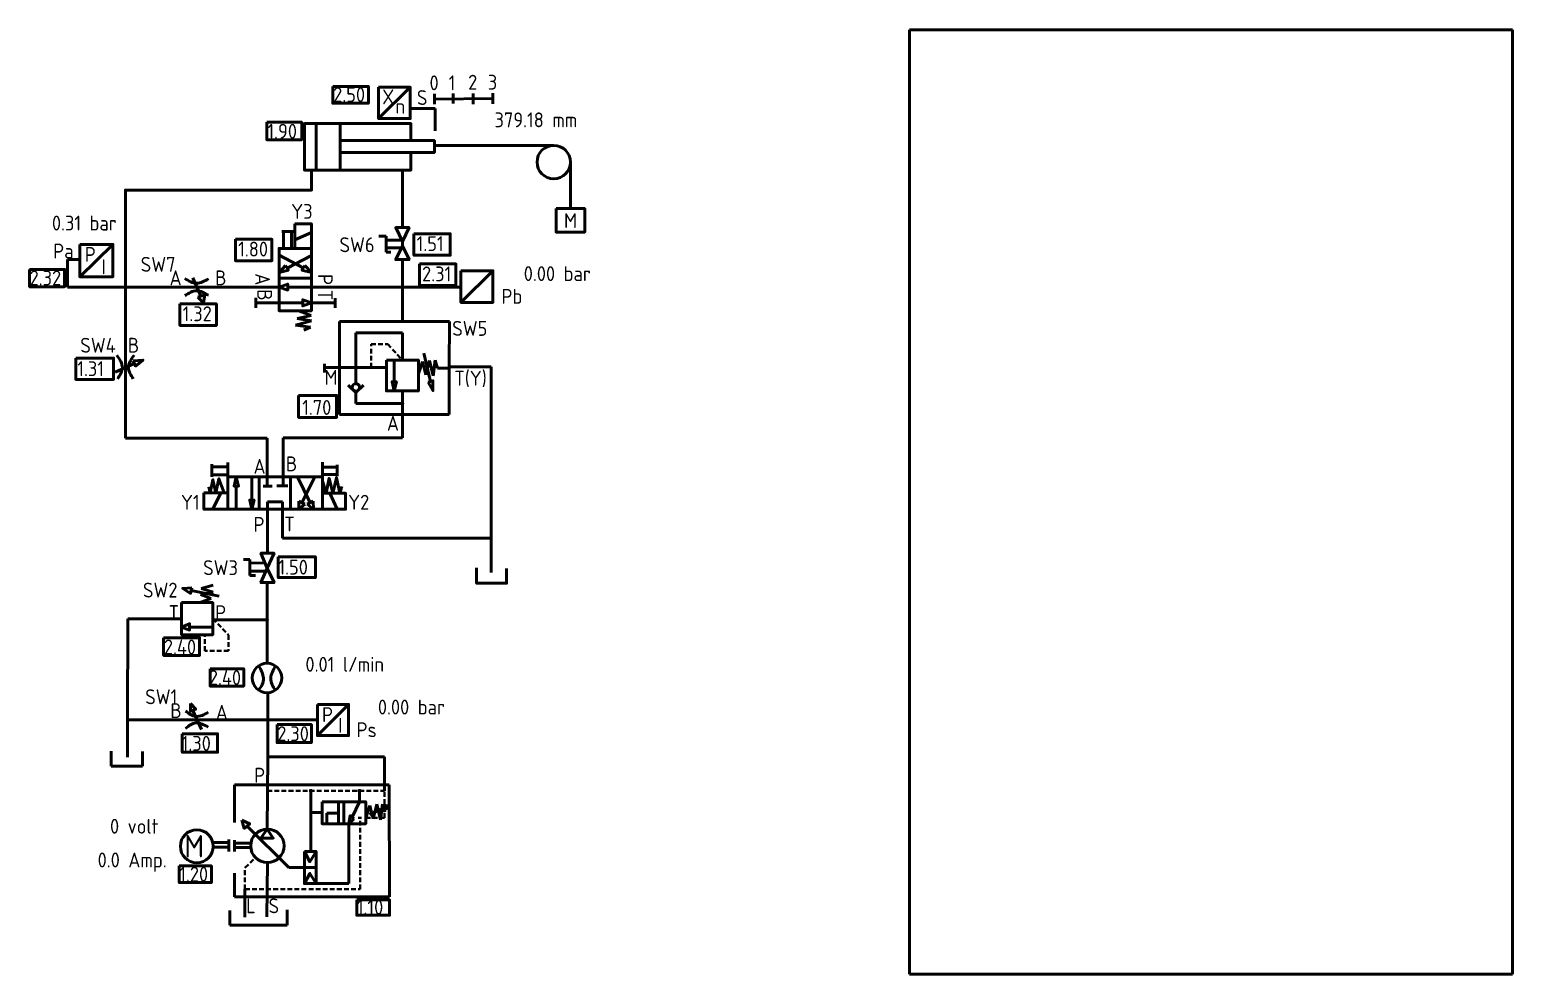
# Model space of a CAD drawing. Header units: millimetres. Extents: x 701 to 3045, y -109 to 653.
# Drawn here: x 1847 to 3045, y -109 to 653 of the extents above; entities that cross this region are included whole.
import ezdxf

# ---------------------------------------------------------------- set-up
doc = ezdxf.new("R2010")
doc.units = ezdxf.units.MM
doc.linetypes.add('DASHED', pattern=[19.05, 12.7, -6.35])
doc.layers.add('03 RETORNO A TANQUE', color=5, linetype='DASHED', lineweight=40)
doc.layers.add('G-Text', color=2, linetype='Continuous', lineweight=50)
doc.styles.add('ACISOTS', font='isocp.shx')
picture_1 = doc.add_image_def('image1.jpg', size_in_pixel=(2396, 3752))

msp = doc.modelspace()

# ---------------------------------------------------------------- linework, layer by layer
at = {"layer": '03 RETORNO A TANQUE', "ltscale": 0.3}
for p, q in [((2039.3, 39.1), (2133.8, 39.1)), ((2133.8, 17.2), (2133.8, 39.1)), ((2112.5, 17.3), (2115.2, 17.3)), ((2114.1, -40.3), (2114.1, 17.2)), ((2118.7, 17.2), (2133.8, 17.2)), ((2021.2, -23.1), (2029.7, -14.7)), ((2021.2, -40.3), (2021.2, -23.1)), ((2021.2, -40.3), (2114.1, -40.3))]:
    msp.add_line(p, q, dxfattribs=at)
for points in [[(2123, 380.7), (2123, 399.6), (2136.5, 399.6), (2148.3, 386.7)], [(1995.2, 178), (2008, 164.8), (2008, 152), (1988.8, 152), (1988.8, 165)]]:
    msp.add_lwpolyline(points, dxfattribs=at)
at = {"layer": 'G-Text'}
for p, q in [((2129.1, 581.7), (2154.6, 606.9)), ((2174.1, 593.2), (2174.1, 601.6)), ((2189.4, 602), (2189.4, 593.8)), ((2205.5, 601.9), (2205.5, 593.2)), ((2221.2, 602.1), (2221.2, 593.6)), ((2154.6, 589.8), (2174.8, 589.8)), ((2174.1, 597.4), (2221.2, 597.8)), ((2174.8, 589.8), (2174.8, 571.8)), ((2270.5, 559.9), (2174.2, 559.9)), ((2148.3, 493.7), (2148.3, 540.1)), ((2284, 546.5), (2284, 509)), ((1887.8, 454), (1914.6, 480.1)), ((2051, 490.4), (2060.4, 490.4)), ((2061.4, 483.8), (2074.9, 489.8)), ((2129.4, 486.8), (2135.1, 486.8)), ((2135.1, 486.8), (2135.1, 473.9)), ((2135.1, 483.5), (2147.8, 483.5)), ((2148.3, 478.9), (2148.3, 482.5)), ((1878, 445.7), (1878, 467.9)), ((1878, 467.9), (1887.8, 467.9)), ((2048.7, 471.5), (2068.3, 461.1)), ((2074.9, 471.1), (2055.3, 461)), ((2135.1, 477.3), (2147.5, 477.3)), ((2135.1, 473.9), (2139, 473.9)), ((2221.4, 458.9), (2195.5, 433.3)), ((1924.7, 445.7), (1878, 445.7)), ((1924.7, 323.6), (1924.7, 445.7)), ((1924.7, 445.7), (2048.7, 445.7)), ((1979.1, 453.2), (1985.6, 438.3)), ((2055.7, 445.7), (2195.5, 445.7)), ((2030, 432.9), (2030, 437)), ((2067.9, 432.9), (2030, 432.9)), ((2030, 432.9), (2030, 428.8)), ((2074.9, 432.9), (2093.9, 432.9)), ((2093.9, 432.9), (2093.9, 436.8)), ((2093.9, 432.9), (2093.9, 429)), ((2074.6, 422.7), (2063.4, 420.4)), ((2063.4, 420.4), (2074.9, 418.3)), ((2064.3, 426.5), (2074.6, 422.7)), ((2074.9, 418.3), (2062.1, 415)), ((2062.1, 415), (2074.2, 413.4)), ((2074.2, 413.4), (2068.7, 411)), ((2097.6, 342.7), (2097.6, 417.9)), ((2097.6, 417.9), (2186.4, 417.9)), ((2110.8, 367.7), (2110.8, 408.6)), ((2110.8, 408.6), (2148.3, 408.6)), ((2148.3, 408.6), (2148.3, 386.7)), ((2186.4, 417.9), (2186.1, 381.2)), ((1916.4, 377.1), (1932, 383.9)), ((2141.7, 369.2), (2141.7, 386.7)), ((2161.2, 375.6), (2164.5, 385.5)), ((2164.5, 385.5), (2167.1, 374.8)), ((2165.5, 392.3), (2171.1, 369.4)), ((2167.1, 374.8), (2170.2, 386.5)), ((2170.2, 386.5), (2173.1, 373.9)), ((2173.1, 373.9), (2174.7, 386.7)), ((2174.7, 386.7), (2176.7, 380.2)), ((2176.7, 380.2), (2186.1, 380.2)), ((2220.1, 381.2), (2186.1, 381.2)), ((2186.1, 381.2), (2186.1, 342.7)), ((2220.1, 243), (2220.1, 381.2)), ((2110.8, 360.6), (2104.5, 366.4)), ((2110.8, 360.6), (2117, 366.4)), ((2110.8, 351.7), (2110.8, 360.6)), ((2148.3, 342.7), (2148.3, 361.8)), ((2148.3, 351.7), (2110.8, 351.7)), ((2186.1, 342.7), (2097.6, 342.7)), ((2148.3, 324), (2148.3, 342.7)), ((2039, 323.6), (1924.7, 323.6)), ((2039, 285.1), (2039, 323.6)), ((2052, 285.3), (2052, 324)), ((2052, 324), (2148.3, 324)), ((1994.5, 292.4), (1994.5, 302.8)), ((2007.4, 292.5), (2007.4, 304.1)), ((2083.9, 292.5), (2083.9, 304.3)), ((2095.6, 293), (2095.6, 302.3)), ((2026.8, 273.8), (2026.8, 292.5)), ((2032.6, 266.4), (2032.6, 292.5)), ((2057.9, 266.4), (2057.9, 292.5)), ((2063.6, 292.5), (2073.9, 271.6)), ((2077.5, 292.5), (2067.2, 271.6)), ((1995.2, 266.4), (2001.7, 279.7)), ((2014.2, 266.4), (2014.2, 285.1)), ((2035.9, 285.1), (2043.1, 285.1)), ((2046.8, 285.3), (2055.8, 285.3)), ((2095.6, 266.4), (2089.6, 279.2)), ((2039.4, 230.8), (2039.4, 272.3)), ((2039.4, 272.3), (2051.5, 272.3)), ((2051.5, 272.3), (2051.5, 243)), ((2069.6, 270.4), (2064.8, 272.8)), ((2071.5, 270.4), (2076.3, 272.8)), ((2051.5, 243), (2220.1, 243)), ((2220.1, 243), (2220.1, 215.2)), ((2020.1, 225.9), (2025.1, 225.9)), ((2025.1, 225.9), (2025.1, 212.9)), ((2025.1, 222.9), (2037.3, 223)), ((2036.9, 216.4), (2025.1, 216.4)), ((1985.8, 202.5), (1995.4, 205.1)), ((2025.1, 212.9), (2029.8, 212.9)), ((2039, 177), (2039, 207.1)), ((2000.3, 196.1), (1977.8, 200.7)), ((1984.8, 191), (1994, 194.4)), ((1985.2, 197.5), (1995.4, 199.3)), ((1994, 194.4), (1985.2, 197.5)), ((1995.4, 199.3), (1985.8, 202.5)), ((1926.5, 178), (1926.4, 96.5)), ((1970, 178), (1926.5, 178)), ((1995.2, 171.3), (1976.5, 171.3)), ((2039, 177), (1995.2, 177)), ((2039, 142.1), (2039, 177)), ((2039.6, 96.5), (2039.6, 118.3)), ((2104.9, 108.8), (2079.7, 83.7)), ((2039.6, 96.5), (1926.4, 96.5)), ((1926.4, 96.5), (1926.4, 66.2)), ((1986.1, 88.5), (1979, 104)), ((2039.6, 66.6), (2039.6, 96.5)), ((2039.6, 96.5), (2079.7, 96.5)), ((1913.2, 71.2), (1913.2, 58.9)), ((1938.5, 58.9), (1938.5, 70.8)), ((2039.6, 66.6), (2039.1, 8.2)), ((2133.8, 66.6), (2039.6, 66.6)), ((2133.8, 66.6), (2133.8, 39.1)), ((1913.2, 58.9), (1938.5, 58.9)), ((2137.5, 44), (2012.8, 44)), ((2012.8, 44), (2012.8, 13.4)), ((2074.3, 39.1), (2074.3, -9.8)), ((2113.6, 39.1), (2113.8, 30.3)), ((2137.9, -46.4), (2137.5, 44)), ((2096.6, 12.5), (2096.6, 30.3)), ((2101.1, 12.5), (2101.1, 30.3)), ((2107.7, 17.8), (2113.8, 30.3)), ((2118.7, 17.2), (2122, 27.2)), ((2121.7, 19.9), (2134.8, 25.9)), ((2122, 27.2), (2124.6, 16.5)), ((2124.6, 16.5), (2127.7, 28.2)), ((2127.7, 28.2), (2130.6, 15.6)), ((2130.6, 15.6), (2132.2, 28.3)), ((2132.2, 28.3), (2134.2, 21.9)), ((2087.3, 12.5), (2087.3, 21)), ((2087.3, 21), (2096.6, 21)), ((2105, -35.8), (2105, 12.5)), ((2022.9, 10.7), (2056.5, -22.8)), ((1995.3, -2.7), (2008.2, -2.7)), ((2008.2, -6.4), (1995.6, -6.4)), ((2008.2, -0.1), (2008.2, -9.8)), ((2012.8, -0.6), (2012.8, -10)), ((2012.8, -3.2), (2026, -3.2)), ((2012.8, -6.6), (2025.9, -6.6)), ((2038.9, -62.5), (2039.3, -18.7)), ((2056.5, -22.8), (2069.2, -22.8)), ((2069.2, -22.8), (2078.6, -22.8)), ((2012.7, -27.3), (2012.7, -46.4)), ((2078.3, -35.8), (2105, -35.8)), ((2012.7, -46.4), (2137.9, -46.4)), ((2021.2, -62.9), (2021.2, -40.3)), ((2008.9, -57.6), (2008.9, -69.4)), ((2055.2, -69.4), (2055.2, -56.9)), ((2008.9, -69.4), (2055.2, -69.4))]:
    msp.add_line(p, q, dxfattribs=at)
for points in [[(2092.1, 607.6), (2120.9, 607.6), (2120.9, 594), (2092.1, 594)], [(2129.1, 606.9), (2154.6, 606.9), (2154.6, 581.7), (2129.1, 581.7)], [(2038.8, 578.7), (2067.1, 578.7), (2067.1, 564.6), (2038.8, 564.6)], [(2078.8, 577.6), (2098, 577.6), (2098, 540.1), (2078.8, 540.1)], [(2098, 563.9), (2174.2, 563.9), (2174.2, 554.3), (2098, 554.3)], [(2075, 524), (2075, 524), (2075, 540.1), (2075, 540.1)], [(1924.7, 445.7), (1924.7, 445.7), (1924.7, 524), (1924.7, 524)], [(1924.7, 524), (2075, 524), (2075, 524), (1924.7, 524)], [(2272.4, 509), (2295.6, 509), (2295.6, 490.1), (2272.4, 490.1)], [(2061.4, 496.8), (2074.9, 496.8), (2074.9, 476.8), (2061.4, 476.8)], [(1887.8, 480.1), (1914.6, 480.1), (1914.6, 454), (1887.8, 454)], [(2013.5, 484.3), (2043, 484.3), (2043, 466.9), (2013.5, 466.9)], [(2052.3, 490.4), (2058.8, 490.4), (2058.8, 476.8), (2052.3, 476.8)], [(2157.6, 488.7), (2187, 488.7), (2187, 471.3), (2157.6, 471.3)], [(2048.7, 452.9), (2074.9, 452.9), (2074.9, 476.8), (2048.7, 476.8)], [(1847.3, 459.9), (1875.5, 459.9), (1875.5, 445.9), (1847.3, 445.9)], [(2162.1, 464.3), (2191.5, 464.3), (2191.5, 446.9), (2162.1, 446.9)], [(2195.5, 458.9), (2221.4, 458.9), (2221.4, 433.3), (2195.5, 433.3)], [(2048.7, 452.9), (2074.9, 452.9), (2074.9, 426.5), (2048.7, 426.5)], [(2055.7, 445.7), (2055.7, 448.1), (2048.7, 445.7), (2055.7, 443.2)], [(1968.7, 432.1), (1998.1, 432.1), (1998.1, 414.7), (1968.7, 414.7)], [(2067.9, 432.9), (2067.9, 435.4), (2074.9, 432.9), (2067.9, 430.4)], [(1884.5, 388.4), (1915.1, 388.4), (1915.1, 371.1), (1884.5, 371.1)], [(2135.4, 386.7), (2161.2, 386.7), (2161.2, 361.8), (2135.4, 361.8)], [(2141.7, 361.8), (2143.5, 369.2), (2141.7, 369.2), (2140, 369.2)], [(2064.5, 358.2), (2095.1, 358.2), (2095.1, 340.5), (2064.5, 340.5)], [(1994.5, 300.7), (2007.4, 300.7), (2007.4, 294.2), (1994.5, 294.2)], [(2083.9, 300.4), (2095.6, 300.4), (2095.6, 294.5), (2083.9, 294.5)], [(2007.4, 292.5), (2083.9, 292.5), (2083.9, 266.4), (2007.4, 266.4)], [(2014.2, 292.5), (2012.4, 285.1), (2014.2, 285.1), (2016, 285.1)], [(1988, 279.7), (2007.4, 279.7), (2007.4, 266.4), (1988, 266.4)], [(2083.9, 266.4), (2102.4, 266.4), (2102.4, 279.2), (2083.9, 279.2)], [(2026.8, 266.4), (2028.5, 273.8), (2026.8, 273.8), (2025, 273.8)], [(2048.1, 228), (2078.1, 228), (2078.1, 211.2), (2048.1, 211.2)], [(1970, 191), (1995.2, 191), (1995.2, 165), (1970, 165)], [(1955.4, 162.7), (1984.5, 162.7), (1984.5, 148.4), (1955.4, 148.4)], [(1993, 137.6), (2020.2, 137.6), (2020.2, 123.6), (1993, 123.6)], [(2079.7, 108.8), (2104.9, 108.8), (2104.9, 83.7), (2079.7, 83.7)], [(1970.5, 85.1), (1999.1, 85.1), (1999.1, 70.2), (1970.5, 70.2)], [(2047.1, 92.5), (2074.9, 92.5), (2074.9, 78), (2047.1, 78)], [(2083.5, 30.3), (2118.7, 30.3), (2118.7, 12.5), (2083.5, 12.5)], [(2074.3, 21.7), (2083.5, 21.7), (2083.5, 21.7), (2074.3, 21.7)], [(2069.2, -9.8), (2078.6, -9.8), (2078.6, -35.8), (2069.2, -35.8)], [(1968.1, -21.5), (1994.1, -21.5), (1994.1, -35), (1968.1, -35)], [(2111.5, -48.9), (2137.9, -48.9), (2137.9, -61.3), (2111.5, -61.3)]]:
    msp.add_lwpolyline(points, close=True, dxfattribs=at)
for points in [[(2155.2, 554.3), (2155.2, 540.1), (2069.2, 540.1), (2069.2, 577.6), (2155.2, 577.6), (2155.2, 563.9)], [(2148.3, 482.5), (2142.9, 493.7), (2148.3, 493.7)], [(2148.3, 482.5), (2153.7, 493.7), (2148.3, 493.7)], [(2148.3, 478.9), (2142.9, 467.8), (2148.3, 467.8)], [(2148.3, 478.9), (2153.7, 467.8), (2148.3, 467.8)], [(2148.3, 417.9), (2148.3, 467.8)], [(2054, 463.1), (2056.3, 459.4), (2048.7, 457.5), (2054, 463.1)], [(2069.5, 463.1), (2067.2, 459.4), (2074.9, 457.5), (2069.5, 463.1)], [(1983, 437.4), (1988.9, 439.5), (1987.6, 433), (1983, 437.4)], [(1931, 386.2), (1932.9, 381.9), (1938.8, 386.8), (1931, 386.2)], [(2085.3, 383.7), (2085.3, 376.7)], [(2085.3, 380.7), (2135.4, 380.7)], [(2169, 368.8), (2173, 370.1), (2173, 362.1), (2169, 368.8)], [(1992, 284.4), (1993.2, 279.7), (1995.3, 290.2), (1997.7, 279.7), (2000.2, 291), (2004.4, 279.7)], [(2083.9, 289.4), (2086.8, 279.2), (2089.1, 291.3), (2092.2, 279.2), (2095, 291.8), (2097.8, 279.2), (2099.4, 284.6)], [(2064.8, 272.8), (2064.6, 266.4)], [(2069.6, 270.4), (2064.6, 266.4)], [(2071.5, 270.4), (2076.5, 266.4)], [(2076.3, 272.8), (2076.5, 266.4)], [(2039, 218.9), (2034.1, 230.8), (2044.7, 230.8), (2039, 218.9)], [(2039, 218.9), (2034.1, 207.1), (2044.7, 207.1), (2039, 218.9)], [(2208.2, 219), (2208.2, 206.6), (2232.5, 206.6), (2232.5, 218.6)], [(1978.3, 202.9), (1977.3, 198.4), (1970.9, 202.4), (1978.3, 202.9)], [(1976.5, 171.3), (1976.5, 173.9), (1970, 171.3)], [(1976.5, 171.3), (1976.5, 168.8), (1970, 171.3)], [(1977.3, 109.7), (1977.3, 103.3), (1981.4, 105), (1977.3, 109.7)], [(2134.8, 25.9), (2134.1, 27.4), (2136.8, 26.8)], [(2134.8, 25.9), (2135.4, 24.5), (2136.8, 26.8)], [(2018.7, 15.5), (2020.6, 8.8), (2025.1, 12.5), (2018.7, 15.5)], [(2109.2, 16.6), (2106.2, 19.1), (2105, 12.5), (2109.2, 16.6)], [(2039.1, 8.2), (2034.1, 1), (2044, 1), (2039.1, 8.2)], [(2069.2, -9.8), (2073.6, -18.1), (2078.6, -9.8), (2069.2, -9.8)], [(2069.2, -35.8), (2073.6, -27.6), (2078.6, -35.8), (2069.2, -35.8)]]:
    msp.add_lwpolyline(points, dxfattribs=at)
for centre, radius in [((2270.5, 546.5), 13.5), ((1924.7, 445.7), 0.417), ((2148.3, 445.7), 0.417), ((2110.8, 364.7), 3), ((2148.3, 351.7), 0.417), ((2039, 177), 0.417), ((2039, 130.2), 11.9), ((2039.3, 44), 0.417), ((2074.3, 39.1), 0.417), ((2113.6, 39.1), 0.417), ((1982.3, -5.7), 13.3), ((2039.3, -5.3), 13.5)]:
    msp.add_circle(centre, radius, dxfattribs=at)
for points in [[(1972.6, 452.5), (1982.1, 448.7), (1991.7, 452.3)], [(1972.6, 438.8), (1982.1, 442.7), (1991.7, 439.1)], [(1917.8, 390.7), (1922.2, 380.7), (1918.3, 371.5)], [(1931.6, 390.7), (1927.1, 380.7), (1931, 371.5)], [(1973.1, 103.5), (1981.6, 99.1), (1991.6, 102.5)], [(1973.1, 89.5), (1981.6, 93.9), (1991.6, 90.5)]]:
    msp.add_spline(points, degree=3, dxfattribs=at)
for points in [[(2032.2, 140), (2034.1, 136.7), (2037.8, 130.4), (2034.6, 122.9), (2032.1, 120.5)], [(2045.9, 140), (2044, 136.7), (2040.3, 130.4), (2043.5, 122.9), (2046, 120.5)]]:
    msp.add_open_spline(points, degree=3, knots=[0, 0, 0, 0, 10.720911, 20.99242, 20.99242, 20.99242, 20.99242], dxfattribs=at)

# ---------------------------------------------------------------- texts
at = {"layer": 'G-Text', "color": 5, "style": 'ACISOTS'}
for s, height, p in [('0', 12, (2170.2, 604.5)), ('1', 12, (2185.7, 604.5)), ('2', 12, (2201.4, 605)), ('3', 12, (2217.3, 605)), ('2.50', 12, (2092.4, 595)), ('X', 12, (2132, 593.2)), ('S', 12, (2160, 592.6)), ('n', 12, (2142.8, 585.6)), ('379.18 mm', 12, (2222.7, 574.6)), ('1.90', 12, (2039.3, 565.4)), ('0.31 bar', 12, (1865.3, 491.3)), ('Y3', 12, (2058.5, 500.7)), ('M', 12, (2278.8, 493.3)), ('Pa', 12, (1866.3, 468.7)), ('1.80', 12, (2015.7, 470.3)), ('SW6', 12, (2097.5, 473.8)), ('1.51', 12, (2159.8, 474.7)), ('P', 12, (1891.8, 466)), ('I', 12, (1905.3, 456)), ('SW7', 12, (1937, 458)), ('2.32', 12, (1847.3, 447)), ('A', 12, (1960.3, 447.1)), ('B', 12, (1997.1, 447.1)), ('2.31', 12, (2164.2, 450.3)), ('0.00 bar', 12, (2246.3, 450.5)), ('Pb', 12, (2228.3, 432.2)), ('1.32', 12, (1970.9, 418.1)), ('SW5', 12, (2188.5, 406.3)), ('SW4', 12, (1888.2, 392.7)), ('B', 12, (1926.6, 392.7)), ('1.31', 12, (1885.8, 373.8)), ('M', 12, (2085.4, 366.8)), ('T(Y)', 12, (2190.2, 366.1)), ('1.70', 12, (2067.4, 342.5)), ('A', 12, (2135.8, 329.8)), ('A', 12, (2028.1, 295)), ('B', 12, (2054.2, 297)), ('Y1', 12, (1969.5, 266)), ('Y2', 12, (2104.5, 266)), ('P', 12, (2028.1, 248.1)), ('T', 12, (2052.9, 248.4)), ('SW3', 12, (1987.4, 213.2)), ('1.50', 12, (2048.2, 213.6)), ('SW2', 12, (1938.8, 195.1)), ('T', 12, (1959.5, 176.9)), ('P', 12, (1997.1, 176.9)), ('2.40', 12, (1955.7, 149.2)), ('0.01 l/min', 12, (2070, 135.2)), ('2.40', 12, (1992, 124.5)), ('SW1', 12, (1940.6, 109)), ('B', 12, (1960.9, 97.8)), ('A', 12, (1997.6, 96.5)), ('0.00 bar', 12, (2128.5, 100.7)), ('P', 12, (2083.4, 94.6)), ('I', 12, (2096.4, 86)), ('2.30', 12, (2047.3, 79.2)), ('Ps', 12, (2111.3, 82.4)), ('1.30', 12, (1970.1, 71.4)), ('P', 12, (2028.6, 45.7)), ('0 volt', 12, (1912.2, 4.5)), ('M', 18, (1972.4, -14.6)), ('0.0 Amp.', 12, (1902.2, -22.7)), ('1.20', 12, (1968.1, -34.2)), ('L', 12, (2022.1, -59.7)), ('S', 12, (2040.2, -59.7)), ('1.10', 12, (2111.5, -60.8))]:
    msp.add_text(s, height=height, dxfattribs=at).set_placement(p)
for s, p in [('A', (2029.4, 456.8)), ('P', (2080, 456.2)), ('B', (2031.1, 443.9)), ('T', (2080, 443.5))]:
    msp.add_text(s, height=12, rotation=270, dxfattribs=at).set_placement(p)

# ---------------------------------------------------------------- pictures from other files: only their frames are drawn
at = {"layer": 'G-Text'}
image = msp.add_image(picture_1, insert=(2557.7, -109), size_in_units=(486.9, 762.4), dxfattribs=dict(at, brightness=35))
image.dxf.flags = 15

doc.saveas('drawing.dxf')
